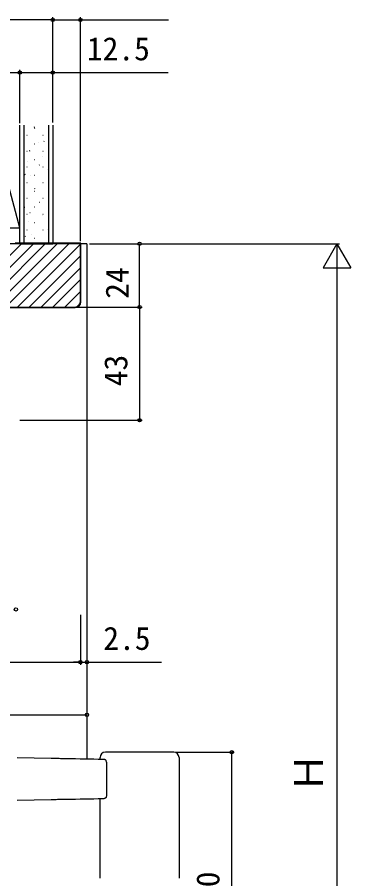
# Model space of a CAD drawing. Units: millimetres, scale not verified. Extents: x -525 to 525, y -784 to 780.
# Drawn here: x -280.5 to -153.8, y 250.5 to 577.5 of the extents above; entities that cross this region are included whole.
import ezdxf
from ezdxf.enums import TextEntityAlignment as Align

# ---------------------------------------------------------------- set-up
doc = ezdxf.new("R2010")
doc.units = ezdxf.units.MM
doc.header["$LTSCALE"] = 4
for name, color, linetype in [('0-4_YKK_12', 2, 'Continuous'), ('0-5_YKK_13', 4, 'Continuous'), ('0-7_YKK_D', 6, 'Continuous'), ('0-9_YSS_K', 3, 'Continuous'), ('0-A_YSS_KE', 3, 'Continuous')]:
    doc.layers.add(name, color=color, linetype=linetype)
doc.styles.add('ＭＳ ゴシック', font='')
doc.styles.get('ＭＳ ゴシック').set_extended_font_data('MS Gothic')

msp = doc.modelspace()

# ---------------------------------------------------------------- linework, layer by layer
at = {"layer": '0-4_YKK_12'}
for q in [(-256.5, 491.5), (-254, 295.882)]:
    msp.add_line((-254, 491.5), q, dxfattribs=at)
at = {"layer": '0-5_YKK_13'}
for p, q in [((-244.028, 298.503), (-247, 298.503)), ((-242.485, 298.503), (-244.028, 298.503)), ((-225.515, 298.503), (-242.485, 298.503)), ((-223.972, 298.503), (-225.515, 298.503)), ((-221, 298.503), (-223.972, 298.503)), ((-267.573, 296.119), (-280.491, 296.344)), ((-247.426, 295.766), (-249.194, 295.798)), ((-249, 295.795), (-249, 296.503)), ((-246.594, 294.76), (-246.594, 281.947)), ((-219, 296.503), (-219, 250.669)), ((-280.491, 280.362), (-267.573, 280.588)), ((-249.194, 280.908), (-247.426, 280.94)), ((-249, 250.669), (-249, 280.912))]:
    msp.add_line(p, q, dxfattribs=at)
for points in [[(-264.027, 296.057), (-264.571, 296.066), (-265.141, 296.076), (-265.73, 296.087), (-266.335, 296.097), (-266.951, 296.108), (-267.573, 296.119)], [(-249.721, 295.807), (-251.367, 295.836), (-253.056, 295.865), (-254.787, 295.896), (-256.559, 295.927), (-258.371, 295.958), (-260.22, 295.99), (-262.106, 296.023), (-264.027, 296.057)], [(-249.194, 295.798), (-249.387, 295.801), (-249.565, 295.805), (-249.721, 295.807)], [(-246.594, 294.76), (-246.6, 294.916), (-246.632, 295.068), (-246.68, 295.21), (-246.746, 295.341), (-246.828, 295.459), (-246.924, 295.561), (-247.034, 295.645), (-247.156, 295.709), (-247.288, 295.752), (-247.426, 295.766)], [(-246.594, 281.947), (-246.6, 281.791), (-246.632, 281.639), (-246.68, 281.496), (-246.746, 281.365), (-246.828, 281.248), (-246.924, 281.146), (-247.034, 281.061), (-247.156, 280.997), (-247.288, 280.954), (-247.426, 280.94)], [(-267.573, 280.588), (-266.951, 280.598), (-266.335, 280.609), (-265.73, 280.62), (-265.141, 280.63), (-264.571, 280.64), (-264.027, 280.649)], [(-264.027, 280.649), (-262.106, 280.683), (-260.22, 280.716), (-258.371, 280.748), (-256.559, 280.78), (-254.787, 280.811), (-253.056, 280.841), (-251.367, 280.87), (-249.721, 280.899)], [(-249.721, 280.899), (-249.565, 280.902), (-249.387, 280.905), (-249.194, 280.908)]]:
    msp.add_lwpolyline(points, dxfattribs=at)
for centre, start, end in [((-247, 296.503), 90, 180), ((-221, 296.503), 0, 90)]:
    msp.add_arc(centre, 2, start, end, dxfattribs=at)
at = {"layer": '0-7_YKK_D'}
for p, q in [((-267, 576.5), (-427, 576.5)), ((-267, 537.5), (-267, 577.5)), ((-267, 537.5), (-267, 577.5)), ((-256.5, 492.5), (-256.5, 577.5)), ((-294.5, 556.5), (-279.5, 556.5)), ((-279.5, 537.349), (-279.5, 557.5)), ((-279.5, 537.5), (-279.5, 557.5)), ((-267, 537.5), (-267, 557.5)), ((-253, 491.5), (-158, 491.5)), ((-253, 491.5), (-233, 491.5)), ((-234, 467.5), (-234, 491.5)), ((-159, 491.5), (-164.25, 482.407)), ((-159, 491.5), (-153.75, 482.407)), ((-159, 491.5), (-159, 473.313)), ((-164.25, 482.407), (-153.75, 482.407)), ((-159, 481), (-159, 102)), ((-257.5, 467.5), (-233, 467.5)), ((-256.5, 467.5), (-233, 467.5)), ((-234, 467.5), (-234, 424.5)), ((-279.5, 424.5), (-233, 424.5)), ((-256.5, 350.7), (-256.5, 331.7)), ((-256.5, 350.7), (-256.5, 331.7)), ((-254, 350.7), (-254, 331.7)), ((-437.5, 332.7), (-256.5, 332.7)), ((-256.5, 332.7), (-259.05, 332.7)), ((-256.5, 332.7), (-254, 332.7)), ((-254, 332.7), (-225.673, 332.7)), ((-254, 330.7), (-254, 311.7)), ((-440, 312.7), (-254, 312.7)), ((-220, 298.503), (-198, 298.503)), ((-199, 198.503), (-199, 298.503))]:
    msp.add_line(p, q, dxfattribs=at)
for points in [[(-267, 576.5), (-256.5, 576.5), (-222.95, 576.5)], [(-279.5, 556.5), (-267, 556.5), (-223.184, 556.5)]]:
    msp.add_lwpolyline(points, dxfattribs=at)
for centre in [(-267, 576.5), (-267, 576.5), (-256.5, 576.5), (-279.5, 556.5), (-279.5, 556.5), (-267, 556.5), (-234, 491.5), (-234, 467.5), (-234, 467.5), (-234, 424.5), (-281, 352.7), (-256.5, 332.7), (-256.5, 332.7), (-254, 332.7), (-254, 312.7), (-199, 298.503)]:
    msp.add_circle(centre, 0.637, dxfattribs=at)
at = {"layer": '0-9_YSS_K'}
for p, q in [((-279.5, 497.5), (-289.95, 536.5)), ((-279.5, 491.5), (-279.5, 536.5)), ((-278, 536.5), (-278, 491.5)), ((-268.5, 491.5), (-268.5, 536.5)), ((-267, 536.5), (-267, 491.5)), ((-274.021, 535.79), (-273.854, 535.9)), ((-274, 535.442), (-273.9, 535.442)), ((-273.543, 535.228), (-273.524, 535.234)), ((-276.85, 532.692), (-276.75, 532.692)), ((-272.251, 530.003), (-272.232, 530.01)), ((-270.77, 532.692), (-270.67, 532.692)), ((-270.411, 530.343), (-270.244, 530.454)), ((-277.832, 528.027), (-277.813, 528.034)), ((-276.85, 526.712), (-276.75, 526.712)), ((-275.79, 526.783), (-275.623, 526.894)), ((-274, 529.462), (-273.9, 529.462)), ((-270.77, 526.712), (-270.67, 526.712)), ((-274, 523.482), (-273.9, 523.482)), ((-271.053, 524.745), (-271.034, 524.752)), ((-276.85, 520.732), (-276.75, 520.732)), ((-276.539, 522.803), (-276.521, 522.809)), ((-272.18, 521.337), (-272.013, 521.447)), ((-270.77, 520.732), (-270.67, 520.732)), ((-277.559, 517.777), (-277.392, 517.887)), ((-275.342, 517.545), (-275.323, 517.552)), ((-274, 517.502), (-273.9, 517.502)), ((-269.101, 519.755), (-269.083, 519.761)), ((-276.85, 514.752), (-276.75, 514.752)), ((-270.77, 514.752), (-270.67, 514.752)), ((-274, 511.522), (-273.9, 511.522)), ((-273.949, 512.33), (-273.782, 512.441)), ((-273.39, 512.554), (-273.371, 512.561)), ((-276.85, 508.772), (-276.75, 508.772)), ((-272.098, 507.33), (-272.079, 507.336)), ((-270.77, 508.772), (-270.67, 508.772)), ((-277.678, 505.354), (-277.659, 505.36)), ((-274, 505.542), (-273.9, 505.542)), ((-276.85, 502.792), (-276.75, 502.792)), ((-275.718, 503.324), (-275.551, 503.434)), ((-270.9, 502.072), (-270.881, 502.079)), ((-270.77, 502.792), (-270.67, 502.792)), ((-294.5, 497.5), (-279.5, 497.5)), ((-276.386, 500.129), (-276.367, 500.136)), ((-274, 499.562), (-273.9, 499.562)), ((-268.948, 497.081), (-268.929, 497.088)), ((-277.487, 494.318), (-277.32, 494.428)), ((-276.85, 496.812), (-276.75, 496.812)), ((-275.188, 494.872), (-275.17, 494.878)), ((-270.77, 496.812), (-270.67, 496.812)), ((-294.44, 475.9), (-278.84, 491.5)), ((-290.4, 475.45), (-274.35, 491.5)), ((-290.4, 470.959), (-269.859, 491.5)), ((-289.369, 467.5), (-265.369, 491.5)), ((-284.879, 467.5), (-260.879, 491.5)), ((-280.389, 467.5), (-256.5, 491.389)), ((-279.5, 491.5), (-267, 491.5)), ((-274, 493.582), (-273.9, 493.582)), ((-275.899, 467.5), (-256.5, 486.899)), ((-271.409, 467.5), (-256.5, 482.409)), ((-266.919, 467.5), (-256.5, 477.919)), ((-262.429, 467.5), (-256.5, 473.429)), ((-257.819, 467.62), (-256.62, 468.819))]:
    msp.add_line(p, q, dxfattribs=at)
at = {"layer": '0-A_YSS_KE'}
for points in [[(-256.5, 469.5), (-256.5, 491.5), (-281.3, 491.5), (-412.7, 491.5), (-437.5, 491.5), (-437.5, 469.5)], [(-256.3, 469.5), (-256.3, 491.7), (-281.3, 491.7)], [(-290.6, 475.7), (-290.6, 467.917), (-289.983, 467.3), (-258.5, 467.3)], [(-290.4, 475.9), (-290.4, 468), (-289.9, 467.5), (-258.5, 467.5)]]:
    msp.add_lwpolyline(points, dxfattribs=at)
for radius in [2.2, 2]:
    msp.add_arc((-258.5, 469.5), radius, 270, 0, dxfattribs=at)

# ---------------------------------------------------------------- texts
at = {"layer": '0-7_YKK_D', "style": 'ＭＳ ゴシック'}
for s, p in [('12.5', (-254.024, 558.5)), ('2.5', (-247.786, 334.7))]:
    msp.add_text(s, height=8.798, dxfattribs=at).set_placement(p, align=Align.BOTTOM_LEFT)
for s, height, p in [('24', 8.798, (-235.5, 470.602)), ('43', 8.798, (-236, 437.409)), ('Ｈ', 11, (-161, 283.148)), ('300', 8.798, (-201, 235.276))]:
    msp.add_text(s, height=height, rotation=90, dxfattribs=at).set_placement(p, align=Align.BOTTOM_LEFT)

doc.saveas('drawing.dxf')
